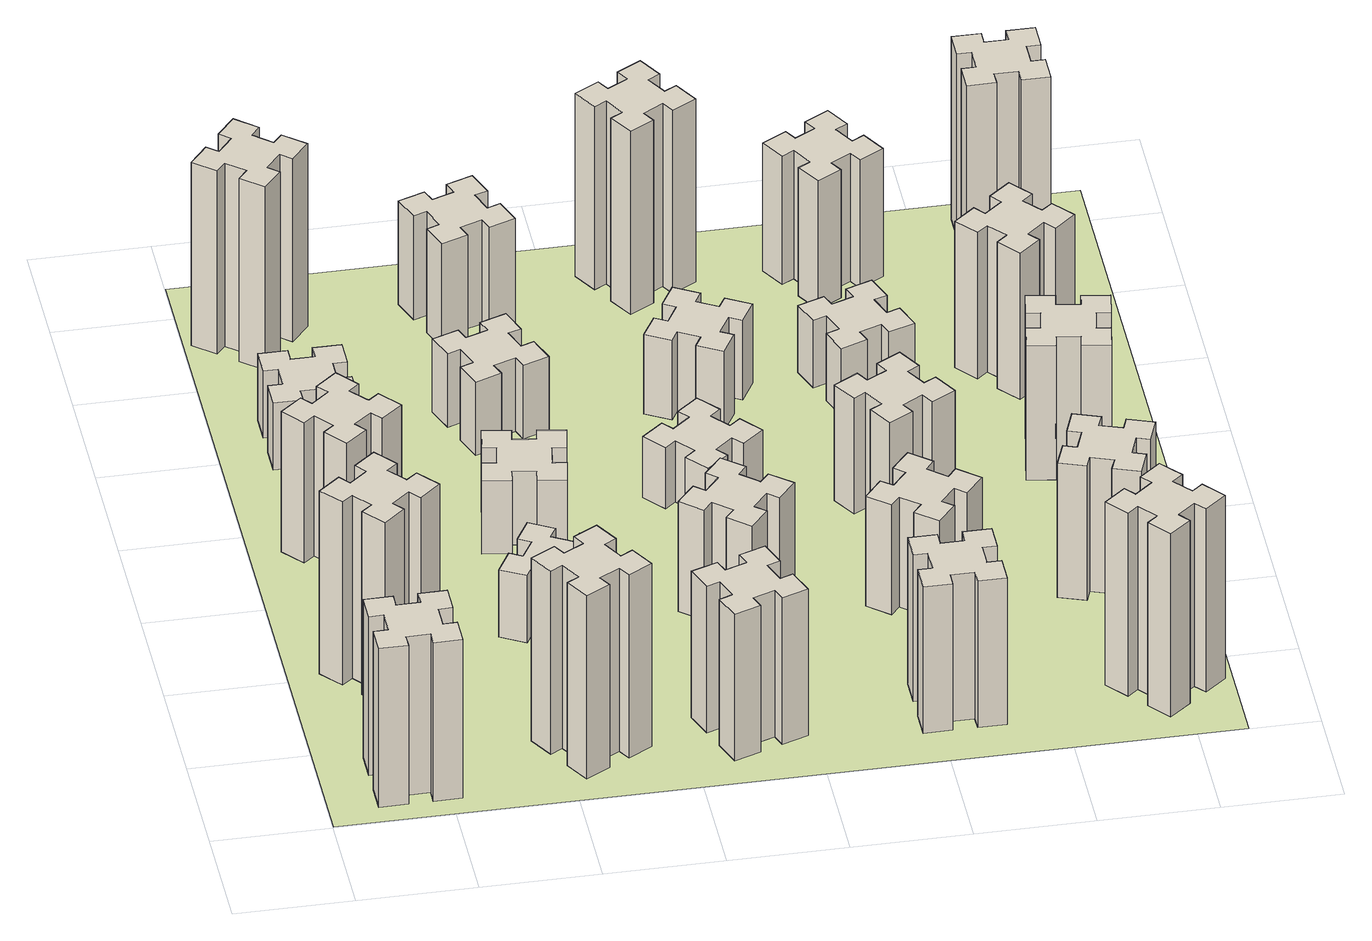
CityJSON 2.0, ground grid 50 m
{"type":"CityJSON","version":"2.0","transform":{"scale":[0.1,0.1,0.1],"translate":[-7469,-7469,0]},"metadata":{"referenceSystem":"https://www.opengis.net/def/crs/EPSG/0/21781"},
"CityObjects":{
"building1":{"type":"Building","attributes":{"class":"1000","function":"1000","usage":"1000","yearOfConstruction":2016,"roofType":"1000","measuredHeight":78,"storeysAboveGround":30,"storeysBelowGround":0},"geometry":[{"type":"Solid","lod":"1","boundaries":[[[[0,1,2,3,4,5,6,7,8,9,10,11,12,13,14,15,16,17,18,19]],[[17,16,20,21]],[[16,15,22,20]],[[15,14,23,22]],[[14,13,24,23]],[[13,12,25,24]],[[12,11,26,25]],[[11,10,27,26]],[[10,9,28,27]],[[9,8,29,28]],[[8,7,30,29]],[[7,6,31,30]],[[6,5,32,31]],[[5,4,33,32]],[[4,3,34,33]],[[3,2,35,34]],[[2,1,36,35]],[[1,0,37,36]],[[0,19,38,37]],[[19,18,39,38]],[[18,17,21,39]],[[24,25,26,27,28,29,30,31,32,33,34,35,36,37,38,39,21,20,22,23]]]]}]},
"building2":{"type":"Building","attributes":{"class":"1000","function":"1000","usage":"1000","yearOfConstruction":2016,"roofType":"1000","measuredHeight":90,"storeysAboveGround":30,"storeysBelowGround":0},"geometry":[{"type":"Solid","lod":"1","boundaries":[[[[40,41,42,43,44,45,46,47,48,49,50,51,52,53,54,55,56,57,58,59]],[[57,56,60,61]],[[56,55,62,60]],[[55,54,63,62]],[[54,53,64,63]],[[53,52,65,64]],[[52,51,66,65]],[[51,50,67,66]],[[50,49,68,67]],[[49,48,69,68]],[[48,47,70,69]],[[47,46,71,70]],[[46,45,72,71]],[[45,44,73,72]],[[44,43,74,73]],[[43,42,75,74]],[[42,41,76,75]],[[41,40,77,76]],[[40,59,78,77]],[[59,58,79,78]],[[58,57,61,79]],[[64,65,66,67,68,69,70,71,72,73,74,75,76,77,78,79,61,60,62,63]]]]}]},
"building3":{"type":"Building","attributes":{"class":"1000","function":"1000","usage":"1000","yearOfConstruction":2016,"roofType":"1000","measuredHeight":69,"storeysAboveGround":30,"storeysBelowGround":0},"geometry":[{"type":"Solid","lod":"1","boundaries":[[[[80,81,82,83,84,85,86,87,88,89,90,91,92,93,94,95,96,97,98,99]],[[97,96,100,101]],[[96,95,102,100]],[[95,94,103,102]],[[94,93,104,103]],[[93,92,105,104]],[[92,91,106,105]],[[91,90,107,106]],[[90,89,108,107]],[[89,88,109,108]],[[88,87,110,109]],[[87,86,111,110]],[[86,85,112,111]],[[85,84,113,112]],[[84,83,114,113]],[[83,82,115,114]],[[82,81,116,115]],[[81,80,117,116]],[[80,99,118,117]],[[99,98,119,118]],[[98,97,101,119]],[[104,105,106,107,108,109,110,111,112,113,114,115,116,117,118,119,101,100,102,103]]]]}]},
"building4":{"type":"Building","attributes":{"class":"1000","function":"1000","usage":"1000","yearOfConstruction":2016,"roofType":"1000","measuredHeight":33,"storeysAboveGround":30,"storeysBelowGround":0},"geometry":[{"type":"Solid","lod":"1","boundaries":[[[[120,121,122,123,124,125,126,127,128,129,130,131,132,133,134,135,136,137,138,139]],[[137,136,140,141]],[[136,135,142,140]],[[135,134,143,142]],[[134,133,144,143]],[[133,132,145,144]],[[132,131,146,145]],[[131,130,147,146]],[[130,129,148,147]],[[129,128,149,148]],[[128,127,150,149]],[[127,126,151,150]],[[126,125,152,151]],[[125,124,153,152]],[[124,123,154,153]],[[123,122,155,154]],[[122,121,156,155]],[[121,120,157,156]],[[120,139,158,157]],[[139,138,159,158]],[[138,137,141,159]],[[144,145,146,147,148,149,150,151,152,153,154,155,156,157,158,159,141,140,142,143]]]]}]},
"building5":{"type":"Building","attributes":{"class":"1000","function":"1000","usage":"1000","yearOfConstruction":2016,"roofType":"1000","measuredHeight":90,"storeysAboveGround":30,"storeysBelowGround":0},"geometry":[{"type":"Solid","lod":"1","boundaries":[[[[160,161,162,163,164,165,166,167,168,169,170,171,172,173,174,175,176,177,178,179]],[[177,176,180,181]],[[176,175,182,180]],[[175,174,183,182]],[[174,173,184,183]],[[173,172,185,184]],[[172,171,186,185]],[[171,170,187,186]],[[170,169,188,187]],[[169,168,189,188]],[[168,167,190,189]],[[167,166,191,190]],[[166,165,192,191]],[[165,164,193,192]],[[164,163,194,193]],[[163,162,195,194]],[[162,161,196,195]],[[161,160,197,196]],[[160,179,198,197]],[[179,178,199,198]],[[178,177,181,199]],[[184,185,186,187,188,189,190,191,192,193,194,195,196,197,198,199,181,180,182,183]]]]}]},
"building6":{"type":"Building","attributes":{"class":"1000","function":"1000","usage":"1000","yearOfConstruction":2016,"roofType":"1000","measuredHeight":90,"storeysAboveGround":30,"storeysBelowGround":0},"geometry":[{"type":"Solid","lod":"1","boundaries":[[[[200,201,202,203,204,205,206,207,208,209,210,211,212,213,214,215,216,217,218,219]],[[217,216,220,221]],[[216,215,222,220]],[[215,214,223,222]],[[214,213,224,223]],[[213,212,225,224]],[[212,211,226,225]],[[211,210,227,226]],[[210,209,228,227]],[[209,208,229,228]],[[208,207,230,229]],[[207,206,231,230]],[[206,205,232,231]],[[205,204,233,232]],[[204,203,234,233]],[[203,202,235,234]],[[202,201,236,235]],[[201,200,237,236]],[[200,219,238,237]],[[219,218,239,238]],[[218,217,221,239]],[[224,225,226,227,228,229,230,231,232,233,234,235,236,237,238,239,221,220,222,223]]]]}]},
"building7":{"type":"Building","attributes":{"class":"1000","function":"1000","usage":"1000","yearOfConstruction":2016,"roofType":"1000","measuredHeight":33,"storeysAboveGround":30,"storeysBelowGround":0},"geometry":[{"type":"Solid","lod":"1","boundaries":[[[[240,241,242,243,244,245,246,247,248,249,250,251,252,253,254,255,256,257,258,259]],[[257,256,260,261]],[[256,255,262,260]],[[255,254,263,262]],[[254,253,264,263]],[[253,252,265,264]],[[252,251,266,265]],[[251,250,267,266]],[[250,249,268,267]],[[249,248,269,268]],[[248,247,270,269]],[[247,246,271,270]],[[246,245,272,271]],[[245,244,273,272]],[[244,243,274,273]],[[243,242,275,274]],[[242,241,276,275]],[[241,240,277,276]],[[240,259,278,277]],[[259,258,279,278]],[[258,257,261,279]],[[264,265,266,267,268,269,270,271,272,273,274,275,276,277,278,279,261,260,262,263]]]]}]},
"building8":{"type":"Building","attributes":{"class":"1000","function":"1000","usage":"1000","yearOfConstruction":2016,"roofType":"1000","measuredHeight":36,"storeysAboveGround":30,"storeysBelowGround":0},"geometry":[{"type":"Solid","lod":"1","boundaries":[[[[280,281,282,283,284,285,286,287,288,289,290,291,292,293,294,295,296,297,298,299]],[[297,296,300,301]],[[296,295,302,300]],[[295,294,303,302]],[[294,293,304,303]],[[293,292,305,304]],[[292,291,306,305]],[[291,290,307,306]],[[290,289,308,307]],[[289,288,309,308]],[[288,287,310,309]],[[287,286,311,310]],[[286,285,312,311]],[[285,284,313,312]],[[284,283,314,313]],[[283,282,315,314]],[[282,281,316,315]],[[281,280,317,316]],[[280,299,318,317]],[[299,298,319,318]],[[298,297,301,319]],[[304,305,306,307,308,309,310,311,312,313,314,315,316,317,318,319,301,300,302,303]]]]}]},
"building9":{"type":"Building","attributes":{"class":"1000","function":"1000","usage":"1000","yearOfConstruction":2016,"roofType":"1000","measuredHeight":72,"storeysAboveGround":30,"storeysBelowGround":0},"geometry":[{"type":"Solid","lod":"1","boundaries":[[[[320,321,322,323,324,325,326,327,328,329,330,331,332,333,334,335,336,337,338,339]],[[337,336,340,341]],[[336,335,342,340]],[[335,334,343,342]],[[334,333,344,343]],[[333,332,345,344]],[[332,331,346,345]],[[331,330,347,346]],[[330,329,348,347]],[[329,328,349,348]],[[328,327,350,349]],[[327,326,351,350]],[[326,325,352,351]],[[325,324,353,352]],[[324,323,354,353]],[[323,322,355,354]],[[322,321,356,355]],[[321,320,357,356]],[[320,339,358,357]],[[339,338,359,358]],[[338,337,341,359]],[[344,345,346,347,348,349,350,351,352,353,354,355,356,357,358,359,341,340,342,343]]]]}]},
"building10":{"type":"Building","attributes":{"class":"1000","function":"1000","usage":"1000","yearOfConstruction":2016,"roofType":"1000","measuredHeight":36,"storeysAboveGround":30,"storeysBelowGround":0},"geometry":[{"type":"Solid","lod":"1","boundaries":[[[[360,361,362,363,364,365,366,367,368,369,370,371,372,373,374,375,376,377,378,379]],[[377,376,380,381]],[[376,375,382,380]],[[375,374,383,382]],[[374,373,384,383]],[[373,372,385,384]],[[372,371,386,385]],[[371,370,387,386]],[[370,369,388,387]],[[369,368,389,388]],[[368,367,390,389]],[[367,366,391,390]],[[366,365,392,391]],[[365,364,393,392]],[[364,363,394,393]],[[363,362,395,394]],[[362,361,396,395]],[[361,360,397,396]],[[360,379,398,397]],[[379,378,399,398]],[[378,377,381,399]],[[384,385,386,387,388,389,390,391,392,393,394,395,396,397,398,399,381,380,382,383]]]]}]},
"building11":{"type":"Building","attributes":{"class":"1000","function":"1000","usage":"1000","yearOfConstruction":2016,"roofType":"1000","measuredHeight":51,"storeysAboveGround":30,"storeysBelowGround":0},"geometry":[{"type":"Solid","lod":"1","boundaries":[[[[400,401,402,403,404,405,406,407,408,409,410,411,412,413,414,415,416,417,418,419]],[[417,416,420,421]],[[416,415,422,420]],[[415,414,423,422]],[[414,413,424,423]],[[413,412,425,424]],[[412,411,426,425]],[[411,410,427,426]],[[410,409,428,427]],[[409,408,429,428]],[[408,407,430,429]],[[407,406,431,430]],[[406,405,432,431]],[[405,404,433,432]],[[404,403,434,433]],[[403,402,435,434]],[[402,401,436,435]],[[401,400,437,436]],[[400,419,438,437]],[[419,418,439,438]],[[418,417,421,439]],[[424,425,426,427,428,429,430,431,432,433,434,435,436,437,438,439,421,420,422,423]]]]}]},
"building12":{"type":"Building","attributes":{"class":"1000","function":"1000","usage":"1000","yearOfConstruction":2016,"roofType":"1000","measuredHeight":54,"storeysAboveGround":30,"storeysBelowGround":0},"geometry":[{"type":"Solid","lod":"1","boundaries":[[[[440,441,442,443,444,445,446,447,448,449,450,451,452,453,454,455,456,457,458,459]],[[457,456,460,461]],[[456,455,462,460]],[[455,454,463,462]],[[454,453,464,463]],[[453,452,465,464]],[[452,451,466,465]],[[451,450,467,466]],[[450,449,468,467]],[[449,448,469,468]],[[448,447,470,469]],[[447,446,471,470]],[[446,445,472,471]],[[445,444,473,472]],[[444,443,474,473]],[[443,442,475,474]],[[442,441,476,475]],[[441,440,477,476]],[[440,459,478,477]],[[459,458,479,478]],[[458,457,461,479]],[[464,465,466,467,468,469,470,471,472,473,474,475,476,477,478,479,461,460,462,463]]]]}]},
"building13":{"type":"Building","attributes":{"class":"1000","function":"1000","usage":"1000","yearOfConstruction":2016,"roofType":"1000","measuredHeight":30,"storeysAboveGround":30,"storeysBelowGround":0},"geometry":[{"type":"Solid","lod":"1","boundaries":[[[[480,481,482,483,484,485,486,487,488,489,490,491,492,493,494,495,496,497,498,499]],[[497,496,500,501]],[[496,495,502,500]],[[495,494,503,502]],[[494,493,504,503]],[[493,492,505,504]],[[492,491,506,505]],[[491,490,507,506]],[[490,489,508,507]],[[489,488,509,508]],[[488,487,510,509]],[[487,486,511,510]],[[486,485,512,511]],[[485,484,513,512]],[[484,483,514,513]],[[483,482,515,514]],[[482,481,516,515]],[[481,480,517,516]],[[480,499,518,517]],[[499,498,519,518]],[[498,497,501,519]],[[504,505,506,507,508,509,510,511,512,513,514,515,516,517,518,519,501,500,502,503]]]]}]},
"building14":{"type":"Building","attributes":{"class":"1000","function":"1000","usage":"1000","yearOfConstruction":2016,"roofType":"1000","measuredHeight":72,"storeysAboveGround":30,"storeysBelowGround":0},"geometry":[{"type":"Solid","lod":"1","boundaries":[[[[520,521,522,523,524,525,526,527,528,529,530,531,532,533,534,535,536,537,538,539]],[[537,536,540,541]],[[536,535,542,540]],[[535,534,543,542]],[[534,533,544,543]],[[533,532,545,544]],[[532,531,546,545]],[[531,530,547,546]],[[530,529,548,547]],[[529,528,549,548]],[[528,527,550,549]],[[527,526,551,550]],[[526,525,552,551]],[[525,524,553,552]],[[524,523,554,553]],[[523,522,555,554]],[[522,521,556,555]],[[521,520,557,556]],[[520,539,558,557]],[[539,538,559,558]],[[538,537,541,559]],[[544,545,546,547,548,549,550,551,552,553,554,555,556,557,558,559,541,540,542,543]]]]}]},
"building15":{"type":"Building","attributes":{"class":"1000","function":"1000","usage":"1000","yearOfConstruction":2016,"roofType":"1000","measuredHeight":39,"storeysAboveGround":30,"storeysBelowGround":0},"geometry":[{"type":"Solid","lod":"1","boundaries":[[[[560,561,562,563,564,565,566,567,568,569,570,571,572,573,574,575,576,577,578,579]],[[577,576,580,581]],[[576,575,582,580]],[[575,574,583,582]],[[574,573,584,583]],[[573,572,585,584]],[[572,571,586,585]],[[571,570,587,586]],[[570,569,588,587]],[[569,568,589,588]],[[568,567,590,589]],[[567,566,591,590]],[[566,565,592,591]],[[565,564,593,592]],[[564,563,594,593]],[[563,562,595,594]],[[562,561,596,595]],[[561,560,597,596]],[[560,579,598,597]],[[579,578,599,598]],[[578,577,581,599]],[[584,585,586,587,588,589,590,591,592,593,594,595,596,597,598,599,581,580,582,583]]]]}]},
"building16":{"type":"Building","attributes":{"class":"1000","function":"1000","usage":"1000","yearOfConstruction":2016,"roofType":"1000","measuredHeight":90,"storeysAboveGround":30,"storeysBelowGround":0},"geometry":[{"type":"Solid","lod":"1","boundaries":[[[[600,601,602,603,604,605,606,607,608,609,610,611,612,613,614,615,616,617,618,619]],[[617,616,620,621]],[[616,615,622,620]],[[615,614,623,622]],[[614,613,624,623]],[[613,612,625,624]],[[612,611,626,625]],[[611,610,627,626]],[[610,609,628,627]],[[609,608,629,628]],[[608,607,630,629]],[[607,606,631,630]],[[606,605,632,631]],[[605,604,633,632]],[[604,603,634,633]],[[603,602,635,634]],[[602,601,636,635]],[[601,600,637,636]],[[600,619,638,637]],[[619,618,639,638]],[[618,617,621,639]],[[624,625,626,627,628,629,630,631,632,633,634,635,636,637,638,639,621,620,622,623]]]]}]},
"building17":{"type":"Building","attributes":{"class":"1000","function":"1000","usage":"1000","yearOfConstruction":2016,"roofType":"1000","measuredHeight":54,"storeysAboveGround":30,"storeysBelowGround":0},"geometry":[{"type":"Solid","lod":"1","boundaries":[[[[640,641,642,643,644,645,646,647,648,649,650,651,652,653,654,655,656,657,658,659]],[[657,656,660,661]],[[656,655,662,660]],[[655,654,663,662]],[[654,653,664,663]],[[653,652,665,664]],[[652,651,666,665]],[[651,650,667,666]],[[650,649,668,667]],[[649,648,669,668]],[[648,647,670,669]],[[647,646,671,670]],[[646,645,672,671]],[[645,644,673,672]],[[644,643,674,673]],[[643,642,675,674]],[[642,641,676,675]],[[641,640,677,676]],[[640,659,678,677]],[[659,658,679,678]],[[658,657,661,679]],[[664,665,666,667,668,669,670,671,672,673,674,675,676,677,678,679,661,660,662,663]]]]}]},
"building18":{"type":"Building","attributes":{"class":"1000","function":"1000","usage":"1000","yearOfConstruction":2016,"roofType":"1000","measuredHeight":57,"storeysAboveGround":30,"storeysBelowGround":0},"geometry":[{"type":"Solid","lod":"1","boundaries":[[[[680,681,682,683,684,685,686,687,688,689,690,691,692,693,694,695,696,697,698,699]],[[697,696,700,701]],[[696,695,702,700]],[[695,694,703,702]],[[694,693,704,703]],[[693,692,705,704]],[[692,691,706,705]],[[691,690,707,706]],[[690,689,708,707]],[[689,688,709,708]],[[688,687,710,709]],[[687,686,711,710]],[[686,685,712,711]],[[685,684,713,712]],[[684,683,714,713]],[[683,682,715,714]],[[682,681,716,715]],[[681,680,717,716]],[[680,699,718,717]],[[699,698,719,718]],[[698,697,701,719]],[[704,705,706,707,708,709,710,711,712,713,714,715,716,717,718,719,701,700,702,703]]]]}]},
"building19":{"type":"Building","attributes":{"class":"1000","function":"1000","usage":"1000","yearOfConstruction":2016,"roofType":"1000","measuredHeight":33,"storeysAboveGround":30,"storeysBelowGround":0},"geometry":[{"type":"Solid","lod":"1","boundaries":[[[[720,721,722,723,724,725,726,727,728,729,730,731,732,733,734,735,736,737,738,739]],[[737,736,740,741]],[[736,735,742,740]],[[735,734,743,742]],[[734,733,744,743]],[[733,732,745,744]],[[732,731,746,745]],[[731,730,747,746]],[[730,729,748,747]],[[729,728,749,748]],[[728,727,750,749]],[[727,726,751,750]],[[726,725,752,751]],[[725,724,753,752]],[[724,723,754,753]],[[723,722,755,754]],[[722,721,756,755]],[[721,720,757,756]],[[720,739,758,757]],[[739,738,759,758]],[[738,737,741,759]],[[744,745,746,747,748,749,750,751,752,753,754,755,756,757,758,759,741,740,742,743]]]]}]},
"building20":{"type":"Building","attributes":{"class":"1000","function":"1000","usage":"1000","yearOfConstruction":2016,"roofType":"1000","measuredHeight":90,"storeysAboveGround":30,"storeysBelowGround":0},"geometry":[{"type":"Solid","lod":"1","boundaries":[[[[760,761,762,763,764,765,766,767,768,769,770,771,772,773,774,775,776,777,778,779]],[[777,776,780,781]],[[776,775,782,780]],[[775,774,783,782]],[[774,773,784,783]],[[773,772,785,784]],[[772,771,786,785]],[[771,770,787,786]],[[770,769,788,787]],[[769,768,789,788]],[[768,767,790,789]],[[767,766,791,790]],[[766,765,792,791]],[[765,764,793,792]],[[764,763,794,793]],[[763,762,795,794]],[[762,761,796,795]],[[761,760,797,796]],[[760,779,798,797]],[[779,778,799,798]],[[778,777,781,799]],[[784,785,786,787,788,789,790,791,792,793,794,795,796,797,798,799,781,780,782,783]]]]}]},
"building21":{"type":"Building","attributes":{"class":"1000","function":"1000","usage":"1000","yearOfConstruction":2016,"roofType":"1000","measuredHeight":63,"storeysAboveGround":30,"storeysBelowGround":0},"geometry":[{"type":"Solid","lod":"1","boundaries":[[[[800,801,802,803,804,805,806,807,808,809,810,811,812,813,814,815,816,817,818,819]],[[817,816,820,821]],[[816,815,822,820]],[[815,814,823,822]],[[814,813,824,823]],[[813,812,825,824]],[[812,811,826,825]],[[811,810,827,826]],[[810,809,828,827]],[[809,808,829,828]],[[808,807,830,829]],[[807,806,831,830]],[[806,805,832,831]],[[805,804,833,832]],[[804,803,834,833]],[[803,802,835,834]],[[802,801,836,835]],[[801,800,837,836]],[[800,819,838,837]],[[819,818,839,838]],[[818,817,821,839]],[[824,825,826,827,828,829,830,831,832,833,834,835,836,837,838,839,821,820,822,823]]]]}]},
"building22":{"type":"Building","attributes":{"class":"1000","function":"1000","usage":"1000","yearOfConstruction":2016,"roofType":"1000","measuredHeight":66,"storeysAboveGround":30,"storeysBelowGround":0},"geometry":[{"type":"Solid","lod":"1","boundaries":[[[[840,841,842,843,844,845,846,847,848,849,850,851,852,853,854,855,856,857,858,859]],[[857,856,860,861]],[[856,855,862,860]],[[855,854,863,862]],[[854,853,864,863]],[[853,852,865,864]],[[852,851,866,865]],[[851,850,867,866]],[[850,849,868,867]],[[849,848,869,868]],[[848,847,870,869]],[[847,846,871,870]],[[846,845,872,871]],[[845,844,873,872]],[[844,843,874,873]],[[843,842,875,874]],[[842,841,876,875]],[[841,840,877,876]],[[840,859,878,877]],[[859,858,879,878]],[[858,857,861,879]],[[864,865,866,867,868,869,870,871,872,873,874,875,876,877,878,879,861,860,862,863]]]]}]},
"building23":{"type":"Building","attributes":{"class":"1000","function":"1000","usage":"1000","yearOfConstruction":2016,"roofType":"1000","measuredHeight":66,"storeysAboveGround":30,"storeysBelowGround":0},"geometry":[{"type":"Solid","lod":"1","boundaries":[[[[880,881,882,883,884,885,886,887,888,889,890,891,892,893,894,895,896,897,898,899]],[[897,896,900,901]],[[896,895,902,900]],[[895,894,903,902]],[[894,893,904,903]],[[893,892,905,904]],[[892,891,906,905]],[[891,890,907,906]],[[890,889,908,907]],[[889,888,909,908]],[[888,887,910,909]],[[887,886,911,910]],[[886,885,912,911]],[[885,884,913,912]],[[884,883,914,913]],[[883,882,915,914]],[[882,881,916,915]],[[881,880,917,916]],[[880,899,918,917]],[[899,898,919,918]],[[898,897,901,919]],[[904,905,906,907,908,909,910,911,912,913,914,915,916,917,918,919,901,900,902,903]]]]}]},
"building24":{"type":"Building","attributes":{"class":"1000","function":"1000","usage":"1000","yearOfConstruction":2016,"roofType":"1000","measuredHeight":72,"storeysAboveGround":30,"storeysBelowGround":0},"geometry":[{"type":"Solid","lod":"1","boundaries":[[[[920,921,922,923,924,925,926,927,928,929,930,931,932,933,934,935,936,937,938,939]],[[937,936,940,941]],[[936,935,942,940]],[[935,934,943,942]],[[934,933,944,943]],[[933,932,945,944]],[[932,931,946,945]],[[931,930,947,946]],[[930,929,948,947]],[[929,928,949,948]],[[928,927,950,949]],[[927,926,951,950]],[[926,925,952,951]],[[925,924,953,952]],[[924,923,954,953]],[[923,922,955,954]],[[922,921,956,955]],[[921,920,957,956]],[[920,939,958,957]],[[939,938,959,958]],[[938,937,941,959]],[[944,945,946,947,948,949,950,951,952,953,954,955,956,957,958,959,941,940,942,943]]]]}]},
"building25":{"type":"Building","attributes":{"class":"1000","function":"1000","usage":"1000","yearOfConstruction":2016,"roofType":"1000","measuredHeight":90,"storeysAboveGround":30,"storeysBelowGround":0},"geometry":[{"type":"Solid","lod":"1","boundaries":[[[[960,961,962,963,964,965,966,967,968,969,970,971,972,973,974,975,976,977,978,979]],[[977,976,980,981]],[[976,975,982,980]],[[975,974,983,982]],[[974,973,984,983]],[[973,972,985,984]],[[972,971,986,985]],[[971,970,987,986]],[[970,969,988,987]],[[969,968,989,988]],[[968,967,990,989]],[[967,966,991,990]],[[966,965,992,991]],[[965,964,993,992]],[[964,963,994,993]],[[963,962,995,994]],[[962,961,996,995]],[[961,960,997,996]],[[960,979,998,997]],[[979,978,999,998]],[[978,977,981,999]],[[984,985,986,987,988,989,990,991,992,993,994,995,996,997,998,999,981,980,982,983]]]]}]},
"landuse1":{"type":"LandUse","attributes":{"name":"plot1","function":"1010"},"geometry":[{"type":"MultiSurface","lod":"1","boundaries":[[[1000,1001,1002,1003]]]}]}
},
"vertices":[
[265,325,0],[265,225,0],[205,225,0],[205,105,0],[325,105,0],[325,165,0],[425,165,0],[425,105,0],[545,105,0],[545,225,0],[485,225,0],[485,325,0],[545,325,0],[545,445,0],[425,445,0],[425,385,0],[325,385,0],[325,445,0],[205,445,0],[205,325,0],[325,385,780],[325,445,780],[425,385,780],[425,445,780],[545,445,780],[545,325,780],[485,325,780],[485,225,780],[545,225,780],[545,105,780],[425,105,780],[425,165,780],[325,165,780],[325,105,780],[205,105,780],[205,225,780],[265,225,780],[265,325,780],[205,325,780],[205,445,780],
[492,1048,0],[427,1124,0],[473,1163,0],[396,1255,0],[304,1178,0],[343,1132,0],[266,1067,0],[228,1113,0],[136,1036,0],[213,944,0],[259,983,0],[323,906,0],[277,868,0],[354,776,0],[446,853,0],[408,899,0],[484,963,0],[523,917,0],[615,994,0],[538,1086,0],[484,963,900],[523,917,900],[408,899,900],[446,853,900],[354,776,900],[277,868,900],[323,906,900],[259,983,900],[213,944,900],[136,1036,900],[228,1113,900],[266,1067,900],[343,1132,900],[304,1178,900],[396,1255,900],[473,1163,900],[427,1124,900],[492,1048,900],[538,1086,900],[615,994,900],
[492,1888,0],[427,1964,0],[473,2003,0],[396,2095,0],[304,2018,0],[343,1972,0],[266,1907,0],[228,1953,0],[136,1876,0],[213,1784,0],[259,1823,0],[323,1746,0],[277,1708,0],[354,1616,0],[446,1693,0],[408,1739,0],[484,1803,0],[523,1757,0],[615,1834,0],[538,1926,0],[484,1803,690],[523,1757,690],[408,1739,690],[446,1693,690],[354,1616,690],[277,1708,690],[323,1746,690],[259,1823,690],[213,1784,690],[136,1876,690],[228,1953,690],[266,1907,690],[343,1972,690],[304,2018,690],[396,2095,690],[473,2003,690],[427,1964,690],[492,1888,690],[538,1926,690],[615,1834,690],
[485,2545,0],[485,2645,0],[545,2645,0],[545,2765,0],[425,2765,0],[425,2705,0],[325,2705,0],[325,2765,0],[205,2765,0],[205,2645,0],[265,2645,0],[265,2545,0],[205,2545,0],[205,2425,0],[325,2425,0],[325,2485,0],[425,2485,0],[425,2425,0],[545,2425,0],[545,2545,0],[425,2485,330],[425,2425,330],[325,2485,330],[325,2425,330],[205,2425,330],[205,2545,330],[265,2545,330],[265,2645,330],[205,2645,330],[205,2765,330],[325,2765,330],[325,2705,330],[425,2705,330],[425,2765,330],[545,2765,330],[545,2645,330],[485,2645,330],[485,2545,330],[545,2545,330],[545,2425,330],
[1127,255,0],[1214,305,0],[1244,253,0],[1348,313,0],[1288,417,0],[1236,387,0],[1186,474,0],[1238,504,0],[1178,608,0],[1074,548,0],[1104,496,0],[1017,446,0],[987,498,0],[883,438,0],[943,334,0],[995,364,0],[1045,277,0],[993,247,0],[1053,143,0],[1157,203,0],[1045,277,900],[993,247,900],[995,364,900],[943,334,900],[883,438,900],[987,498,900],[1017,446,900],[1104,496,900],[1074,548,900],[1178,608,900],[1238,504,900],[1186,474,900],[1236,387,900],[1288,417,900],[1348,313,900],[1244,253,900],[1214,305,900],[1127,255,900],[1157,203,900],[1053,143,900],
[384,3387,0],[308,3452,0],[346,3498,0],[254,3575,0],[177,3483,0],[223,3444,0],[159,3368,0],[113,3406,0],[36,3314,0],[128,3237,0],[166,3283,0],[243,3219,0],[204,3173,0],[296,3096,0],[373,3188,0],[327,3226,0],[392,3303,0],[438,3264,0],[515,3356,0],[423,3433,0],[392,3303,900],[438,3264,900],[327,3226,900],[373,3188,900],[296,3096,900],[204,3173,900],[243,3219,900],[166,3283,900],[128,3237,900],[36,3314,900],[113,3406,900],[159,3368,900],[223,3444,900],[177,3483,900],[254,3575,900],[346,3498,900],[308,3452,900],[384,3387,900],[423,3433,900],[515,3356,900],
[1186,1117,0],[1236,1204,0],[1288,1174,0],[1348,1278,0],[1244,1338,0],[1214,1286,0],[1127,1336,0],[1157,1388,0],[1053,1448,0],[993,1344,0],[1045,1314,0],[995,1227,0],[943,1257,0],[883,1153,0],[987,1093,0],[1017,1145,0],[1104,1095,0],[1074,1043,0],[1178,983,0],[1238,1087,0],[1104,1095,330],[1074,1043,330],[1017,1145,330],[987,1093,330],[883,1153,330],[943,1257,330],[995,1227,330],[1045,1314,330],[993,1344,330],[1053,1448,330],[1157,1388,330],[1127,1336,330],[1214,1286,330],[1244,1338,330],[1348,1278,330],[1288,1174,330],[1236,1204,330],[1186,1117,330],[1238,1087,330],[1178,983,330],
[1047,1756,0],[1145,1738,0],[1135,1679,0],[1253,1658,0],[1274,1777,0],[1215,1787,0],[1232,1885,0],[1291,1875,0],[1312,1993,0],[1194,2014,0],[1184,1955,0],[1085,1972,0],[1096,2031,0],[977,2052,0],[957,1934,0],[1016,1924,0],[998,1825,0],[939,1836,0],[918,1717,0],[1037,1697,0],[998,1825,360],[939,1836,360],[1016,1924,360],[957,1934,360],[977,2052,360],[1096,2031,360],[1085,1972,360],[1184,1955,360],[1194,2014,360],[1312,1993,360],[1291,1875,360],[1232,1885,360],[1215,1787,360],[1274,1777,360],[1253,1658,360],[1135,1679,360],[1145,1738,360],[1047,1756,360],[1037,1697,360],[918,1717,360],
[1765,496,0],[1671,462,0],[1650,518,0],[1537,477,0],[1579,364,0],[1635,385,0],[1669,291,0],[1613,270,0],[1654,157,0],[1767,199,0],[1746,255,0],[1840,289,0],[1860,233,0],[1973,274,0],[1932,387,0],[1876,366,0],[1842,460,0],[1898,480,0],[1857,593,0],[1744,552,0],[1842,460,720],[1898,480,720],[1876,366,720],[1932,387,720],[1973,274,720],[1860,233,720],[1840,289,720],[1746,255,720],[1767,199,720],[1654,157,720],[1613,270,720],[1669,291,720],[1635,385,720],[1579,364,720],[1537,477,720],[1650,518,720],[1671,462,720],[1765,496,720],[1744,552,720],[1857,593,720],
[1106,2475,0],[1200,2509,0],[1220,2453,0],[1333,2494,0],[1292,2607,0],[1236,2586,0],[1202,2680,0],[1258,2700,0],[1217,2813,0],[1104,2772,0],[1125,2716,0],[1031,2682,0],[1010,2738,0],[897,2697,0],[939,2584,0],[995,2605,0],[1029,2511,0],[973,2490,0],[1014,2377,0],[1127,2419,0],[1029,2511,360],[973,2490,360],[995,2605,360],[939,2584,360],[897,2697,360],[1010,2738,360],[1031,2682,360],[1125,2716,360],[1104,2772,360],[1217,2813,360],[1258,2700,360],[1202,2680,360],[1236,2586,360],[1292,2607,360],[1333,2494,360],[1220,2453,360],[1200,2509,360],[1106,2475,360],[1127,2419,360],[1014,2377,360],
[1125,3456,0],[1031,3422,0],[1010,3478,0],[897,3437,0],[939,3324,0],[995,3345,0],[1029,3251,0],[973,3230,0],[1014,3117,0],[1127,3159,0],[1106,3215,0],[1200,3249,0],[1220,3193,0],[1333,3234,0],[1292,3347,0],[1236,3326,0],[1202,3420,0],[1258,3440,0],[1217,3553,0],[1104,3512,0],[1202,3420,510],[1258,3440,510],[1236,3326,510],[1292,3347,510],[1333,3234,510],[1220,3193,510],[1200,3249,510],[1106,3215,510],[1127,3159,510],[1014,3117,510],[973,3230,510],[1029,3251,510],[995,3345,510],[939,3324,510],[897,3437,510],[1010,3478,510],[1031,3422,510],[1125,3456,510],[1104,3512,510],[1217,3553,510],
[1746,1163,0],[1823,1099,0],[1784,1053,0],[1876,976,0],[1953,1068,0],[1907,1106,0],[1972,1183,0],[2018,1144,0],[2095,1236,0],[2003,1313,0],[1964,1267,0],[1888,1332,0],[1926,1378,0],[1834,1455,0],[1757,1363,0],[1803,1324,0],[1739,1248,0],[1693,1286,0],[1616,1194,0],[1708,1117,0],[1739,1248,540],[1693,1286,540],[1803,1324,540],[1757,1363,540],[1834,1455,540],[1926,1378,540],[1888,1332,540],[1964,1267,540],[2003,1313,540],[2095,1236,540],[2018,1144,540],[1972,1183,540],[1907,1106,540],[1953,1068,540],[1876,976,540],[1784,1053,540],[1823,1099,540],[1746,1163,540],[1708,1117,540],[1616,1194,540],
[1972,1988,0],[1907,2064,0],[1953,2103,0],[1876,2195,0],[1784,2118,0],[1823,2072,0],[1746,2007,0],[1708,2053,0],[1616,1976,0],[1693,1884,0],[1739,1923,0],[1803,1846,0],[1757,1808,0],[1834,1716,0],[1926,1793,0],[1888,1839,0],[1964,1903,0],[2003,1857,0],[2095,1934,0],[2018,2026,0],[1964,1903,300],[2003,1857,300],[1888,1839,300],[1926,1793,300],[1834,1716,300],[1757,1808,300],[1803,1846,300],[1739,1923,300],[1693,1884,300],[1616,1976,300],[1708,2053,300],[1746,2007,300],[1823,2072,300],[1784,2118,300],[1876,2195,300],[1953,2103,300],[1907,2064,300],[1972,1988,300],[2018,2026,300],[2095,1934,300],
[2705,325,0],[2705,425,0],[2765,425,0],[2765,545,0],[2645,545,0],[2645,485,0],[2545,485,0],[2545,545,0],[2425,545,0],[2425,425,0],[2485,425,0],[2485,325,0],[2425,325,0],[2425,205,0],[2545,205,0],[2545,265,0],[2645,265,0],[2645,205,0],[2765,205,0],[2765,325,0],[2645,265,720],[2645,205,720],[2545,265,720],[2545,205,720],[2425,205,720],[2425,325,720],[2485,325,720],[2485,425,720],[2425,425,720],[2425,545,720],[2545,545,720],[2545,485,720],[2645,485,720],[2645,545,720],[2765,545,720],[2765,425,720],[2705,425,720],[2705,325,720],[2765,325,720],[2765,205,720],
[2026,2497,0],[2076,2584,0],[2128,2554,0],[2188,2658,0],[2084,2718,0],[2054,2666,0],[1967,2716,0],[1997,2768,0],[1893,2828,0],[1833,2724,0],[1885,2694,0],[1835,2607,0],[1783,2637,0],[1723,2533,0],[1827,2473,0],[1857,2525,0],[1944,2475,0],[1914,2423,0],[2018,2363,0],[2078,2467,0],[1944,2475,390],[1914,2423,390],[1857,2525,390],[1827,2473,390],[1723,2533,390],[1783,2637,390],[1835,2607,390],[1885,2694,390],[1833,2724,390],[1893,2828,390],[1997,2768,390],[1967,2716,390],[2054,2666,390],[2084,2718,390],[2188,2658,390],[2128,2554,390],[2076,2584,390],[2026,2497,390],[2078,2467,390],[2018,2363,390],
[1844,3556,0],[1757,3506,0],[1727,3558,0],[1623,3498,0],[1683,3394,0],[1735,3424,0],[1785,3337,0],[1733,3307,0],[1793,3203,0],[1897,3263,0],[1867,3315,0],[1954,3365,0],[1984,3313,0],[2088,3373,0],[2028,3477,0],[1976,3447,0],[1926,3534,0],[1978,3564,0],[1918,3668,0],[1814,3608,0],[1926,3534,900],[1978,3564,900],[1976,3447,900],[2028,3477,900],[2088,3373,900],[1984,3313,900],[1954,3365,900],[1867,3315,900],[1897,3263,900],[1793,3203,900],[1733,3307,900],[1785,3337,900],[1735,3424,900],[1683,3394,900],[1623,3498,900],[1727,3558,900],[1757,3506,900],[1844,3556,900],[1814,3608,900],[1918,3668,900],
[2647,1006,0],[2712,1083,0],[2758,1044,0],[2835,1136,0],[2743,1213,0],[2704,1167,0],[2628,1232,0],[2666,1278,0],[2574,1355,0],[2497,1263,0],[2543,1224,0],[2479,1148,0],[2433,1186,0],[2356,1094,0],[2448,1017,0],[2486,1063,0],[2563,999,0],[2524,953,0],[2616,876,0],[2693,968,0],[2563,999,540],[2524,953,540],[2486,1063,540],[2448,1017,540],[2356,1094,540],[2433,1186,540],[2479,1148,540],[2543,1224,540],[2497,1263,540],[2574,1355,540],[2666,1278,540],[2628,1232,540],[2704,1167,540],[2743,1213,540],[2835,1136,540],[2758,1044,540],[2712,1083,540],[2647,1006,540],[2693,968,540],[2616,876,540],
[2475,1744,0],[2525,1657,0],[2473,1627,0],[2533,1523,0],[2637,1583,0],[2607,1635,0],[2694,1685,0],[2724,1633,0],[2828,1693,0],[2768,1797,0],[2716,1767,0],[2666,1854,0],[2718,1884,0],[2658,1988,0],[2554,1928,0],[2584,1876,0],[2497,1826,0],[2467,1878,0],[2363,1818,0],[2423,1714,0],[2497,1826,570],[2467,1878,570],[2584,1876,570],[2554,1928,570],[2658,1988,570],[2718,1884,570],[2666,1854,570],[2716,1767,570],[2768,1797,570],[2828,1693,570],[2724,1633,570],[2694,1685,570],[2607,1635,570],[2637,1583,570],[2533,1523,570],[2473,1627,570],[2525,1657,570],[2475,1744,570],[2423,1714,570],[2363,1818,570],
[2586,2475,0],[2680,2509,0],[2700,2453,0],[2813,2494,0],[2772,2607,0],[2716,2586,0],[2682,2680,0],[2738,2700,0],[2697,2813,0],[2584,2772,0],[2605,2716,0],[2511,2682,0],[2490,2738,0],[2377,2697,0],[2419,2584,0],[2475,2605,0],[2509,2511,0],[2453,2490,0],[2494,2377,0],[2607,2419,0],[2509,2511,330],[2453,2490,330],[2475,2605,330],[2419,2584,330],[2377,2697,330],[2490,2738,330],[2511,2682,330],[2605,2716,330],[2584,2772,330],[2697,2813,330],[2738,2700,330],[2682,2680,330],[2716,2586,330],[2772,2607,330],[2813,2494,330],[2700,2453,330],[2680,2509,330],[2586,2475,330],[2607,2419,330],[2494,2377,330],
[3468,259,0],[3544,323,0],[3583,277,0],[3675,354,0],[3598,446,0],[3552,408,0],[3487,484,0],[3533,523,0],[3456,615,0],[3364,538,0],[3403,492,0],[3326,427,0],[3288,473,0],[3196,396,0],[3273,304,0],[3319,343,0],[3383,266,0],[3337,228,0],[3414,136,0],[3506,213,0],[3383,266,900],[3337,228,900],[3319,343,900],[3273,304,900],[3196,396,900],[3288,473,900],[3326,427,900],[3403,492,900],[3364,538,900],[3456,615,900],[3533,523,900],[3487,484,900],[3552,408,900],[3598,446,900],[3675,354,900],[3583,277,900],[3544,323,900],[3468,259,900],[3506,213,900],[3414,136,900],
[2716,3347,0],[2666,3434,0],[2718,3464,0],[2658,3568,0],[2554,3508,0],[2584,3456,0],[2497,3406,0],[2467,3458,0],[2363,3398,0],[2423,3294,0],[2475,3324,0],[2525,3237,0],[2473,3207,0],[2533,3103,0],[2637,3163,0],[2607,3215,0],[2694,3265,0],[2724,3213,0],[2828,3273,0],[2768,3377,0],[2694,3265,630],[2724,3213,630],[2607,3215,630],[2637,3163,630],[2533,3103,630],[2473,3207,630],[2525,3237,630],[2475,3324,630],[2423,3294,630],[2363,3398,630],[2467,3458,630],[2497,3406,630],[2584,3456,630],[2554,3508,630],[2658,3568,630],[2718,3464,630],[2666,3434,630],[2716,3347,630],[2768,3377,630],[2828,3273,630],
[3251,1029,0],[3345,995,0],[3324,939,0],[3437,897,0],[3478,1010,0],[3422,1031,0],[3456,1125,0],[3512,1104,0],[3553,1217,0],[3440,1258,0],[3420,1202,0],[3326,1236,0],[3347,1292,0],[3234,1333,0],[3193,1220,0],[3249,1200,0],[3215,1106,0],[3159,1127,0],[3117,1014,0],[3230,973,0],[3215,1106,660],[3159,1127,660],[3249,1200,660],[3193,1220,660],[3234,1333,660],[3347,1292,660],[3326,1236,660],[3420,1202,660],[3440,1258,660],[3553,1217,660],[3512,1104,660],[3456,1125,660],[3422,1031,660],[3478,1010,660],[3437,897,660],[3324,939,660],[3345,995,660],[3251,1029,660],[3230,973,660],[3117,1014,660],
[3267,1856,0],[3365,1838,0],[3355,1779,0],[3473,1758,0],[3494,1877,0],[3435,1887,0],[3452,1985,0],[3511,1975,0],[3532,2093,0],[3414,2114,0],[3404,2055,0],[3305,2072,0],[3316,2131,0],[3197,2152,0],[3177,2034,0],[3236,2024,0],[3218,1925,0],[3159,1936,0],[3138,1817,0],[3257,1797,0],[3218,1925,660],[3159,1936,660],[3236,2024,660],[3177,2034,660],[3197,2152,660],[3316,2131,660],[3305,2072,660],[3404,2055,660],[3414,2114,660],[3532,2093,660],[3511,1975,660],[3452,1985,660],[3435,1887,660],[3494,1877,660],[3473,1758,660],[3355,1779,660],[3365,1838,660],[3267,1856,660],[3257,1797,660],[3138,1817,660],
[3119,2563,0],[3183,2486,0],[3137,2448,0],[3214,2356,0],[3306,2433,0],[3268,2479,0],[3344,2543,0],[3383,2497,0],[3475,2574,0],[3398,2666,0],[3352,2628,0],[3287,2704,0],[3333,2743,0],[3256,2835,0],[3164,2758,0],[3203,2712,0],[3126,2647,0],[3088,2693,0],[2996,2616,0],[3073,2524,0],[3126,2647,720],[3088,2693,720],[3203,2712,720],[3164,2758,720],[3256,2835,720],[3333,2743,720],[3287,2704,720],[3352,2628,720],[3398,2666,720],[3475,2574,720],[3383,2497,720],[3344,2543,720],[3268,2479,720],[3306,2433,720],[3214,2356,720],[3137,2448,720],[3183,2486,720],[3119,2563,720],[3073,2524,720],[2996,2616,720],
[3285,3325,0],[3385,3325,0],[3385,3265,0],[3505,3265,0],[3505,3385,0],[3445,3385,0],[3445,3485,0],[3505,3485,0],[3505,3605,0],[3385,3605,0],[3385,3545,0],[3285,3545,0],[3285,3605,0],[3165,3605,0],[3165,3485,0],[3225,3485,0],[3225,3385,0],[3165,3385,0],[3165,3265,0],[3285,3265,0],[3225,3385,900],[3165,3385,900],[3225,3485,900],[3165,3485,900],[3165,3605,900],[3285,3605,900],[3285,3545,900],[3385,3545,900],[3385,3605,900],[3505,3605,900],[3505,3485,900],[3445,3485,900],[3445,3385,900],[3505,3385,900],[3505,3265,900],[3385,3265,900],[3385,3325,900],[3285,3325,900],[3285,3265,900],[3165,3265,900],
[5,3705,0],[3705,3705,0],[3705,5,0],[5,5,0]
]}
